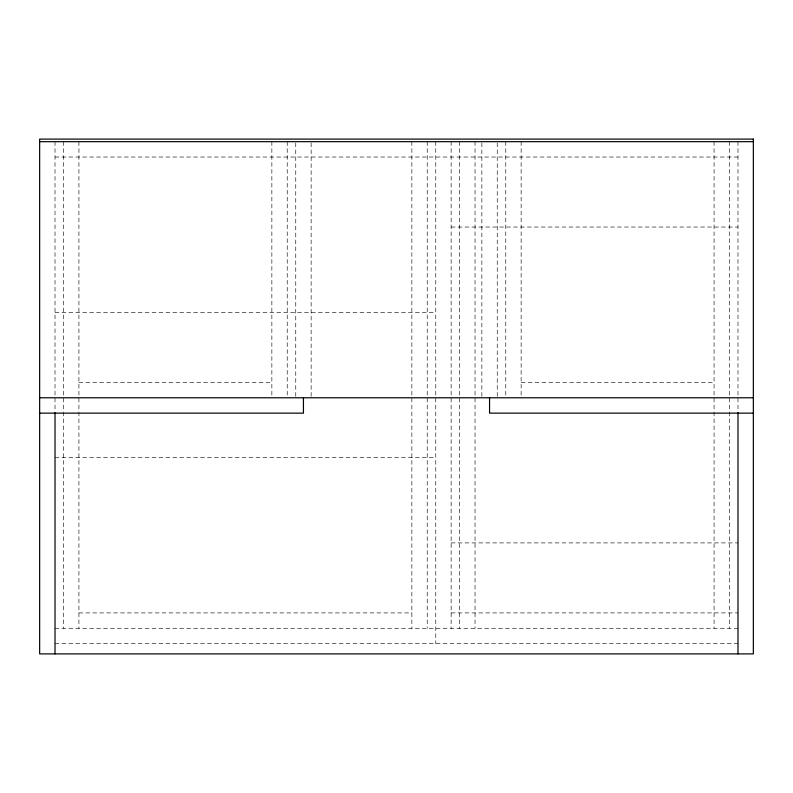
<?xml version="1.0" encoding="UTF-8"?>
<svg xmlns="http://www.w3.org/2000/svg" width="793" height="793" viewBox="0 0 793 793"><rect width="100%" height="100%" fill="white"/><g stroke="black" fill="none" stroke-linecap="round" stroke-linejoin="round"><path stroke-width="0.59" stroke-dasharray="3.96 2.97" d="M55.014 157.034L737.986 157.034M451.138 227.036L737.986 227.036M55.014 312.412L435.773 312.412M78.923 382.414L271.86 382.414M521.14 382.414L714.077 382.414M55.014 457.541L435.773 457.541M451.138 542.908L737.986 542.908M78.923 612.92L411.864 612.92M451.138 612.92L737.986 612.92M55.014 628.284L737.986 628.284M55.014 643.648L737.986 643.648M737.986 141.669L737.986 411.597M729.451 141.669L729.451 628.284M714.077 141.669L714.077 628.284M521.14 141.669L521.14 396.599M505.775 141.669L505.775 396.54M497.241 142.909L497.241 397.779M481.866 142.909L481.866 397.779M475.037 141.669L475.037 628.284M459.672 141.669L459.672 628.284M451.138 141.669L451.138 628.284M435.773 141.669L435.773 643.648M427.229 141.669L427.229 628.284M411.864 141.669L411.864 628.284M311.134 142.909L311.134 397.779M295.759 142.909L295.759 397.779M287.225 141.669L287.225 396.54M271.86 141.669L271.86 396.599M78.923 141.669L78.923 628.284M63.549 141.669L63.549 628.284M55.014 141.669L55.014 411.597"/><path stroke-width="1.19" d="M39.65 141.669L753.35 141.669M39.65 397.779L753.35 397.779M39.65 413.143L303.441 413.143L303.441 397.779M753.35 413.143L489.559 413.143L489.559 397.779M737.986 412.628L737.986 653.898M55.014 412.628L55.014 653.898M753.35 139.102L39.65 139.102L39.65 653.898L753.35 653.898L753.35 139.102"/></g></svg>
